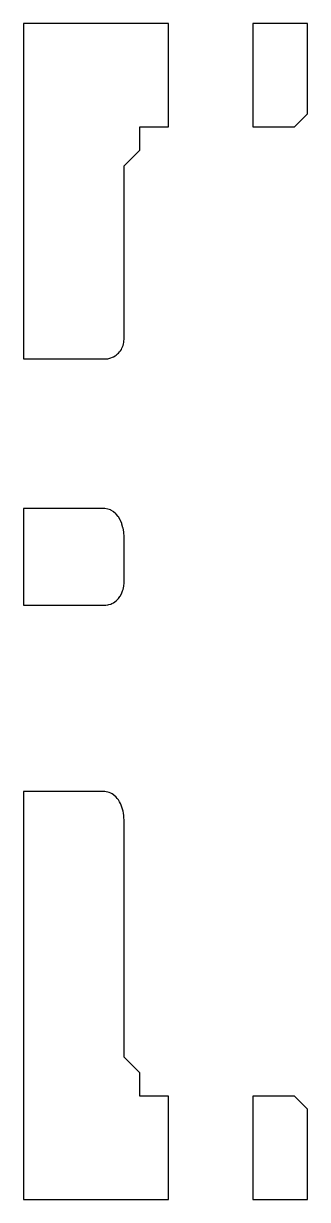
# Model space of a CAD drawing. Header units: metres. Extents: x 0 to 47.5, y 0 to 45.5.
# Drawn here: x 36.5 to 47.5, y 0 to 45.5 of the extents above.
import ezdxf

# ---------------------------------------------------------------- set-up
doc = ezdxf.new("R2010")
doc.units = ezdxf.units.M

msp = doc.modelspace()

# ---------------------------------------------------------------- linework, layer by layer
for p, q in [((42.1168, 45.5), (36.5, 45.5)), ((36.5, 45.5), (36.5, 32.523)), ((42.1168, 41.5), (42.1168, 45.5)), ((47.5, 45.5), (45.3875, 45.5)), ((45.3875, 45.5), (45.3875, 41.5)), ((47.5, 42), (47.5, 45.5)), ((47, 41.5), (47.5, 42)), ((41, 40.6041), (41, 41.5)), ((41, 41.5), (42.1168, 41.5)), ((45.3875, 41.5), (47, 41.5)), ((40.3959, 40), (41, 40.6041)), ((40.3959, 33.2736), (40.3959, 40)), ((40.3867, 33.1561), (40.3917, 33.2195)), ((40.3917, 33.2195), (40.3959, 33.2736)), ((40.1762, 32.7428), (40.2246, 32.7995)), ((40.2246, 32.7995), (40.2527, 32.8324)), ((40.2527, 32.8324), (40.2901, 32.8935)), ((40.2901, 32.8935), (40.3142, 32.9328)), ((40.3142, 32.9328), (40.3405, 32.9965)), ((40.3405, 32.9965), (40.3592, 33.0416)), ((40.3592, 33.0416), (40.3746, 33.106)), ((40.3746, 33.106), (40.3867, 33.1561)), ((36.5, 32.523), (39.6459, 32.523)), ((39.6459, 32.523), (39.7296, 32.5296)), ((39.7296, 32.5296), (39.7632, 32.5322)), ((39.7632, 32.5322), (39.8439, 32.5516)), ((39.8439, 32.5516), (39.8777, 32.5597)), ((39.8777, 32.5597), (39.9529, 32.5909)), ((39.9529, 32.5909), (39.9864, 32.6048)), ((39.9864, 32.6048), (40.0541, 32.6463)), ((40.0541, 32.6463), (40.0868, 32.6663)), ((40.0868, 32.6663), (40.1453, 32.7164)), ((40.1453, 32.7164), (40.1762, 32.7428)), ((39.6459, 26.7291), (36.5, 26.7291)), ((36.5, 26.7291), (36.5, 22.9914)), ((39.7632, 26.7156), (39.6459, 26.7291)), ((39.8648, 26.6799), (39.7632, 26.7156)), ((39.8777, 26.6754), (39.8648, 26.6799)), ((39.974, 26.617), (39.8777, 26.6754)), ((39.9864, 26.6095), (39.974, 26.617)), ((40.0749, 26.5301), (39.9864, 26.6095)), ((40.0868, 26.5195), (40.0749, 26.5301)), ((40.1654, 26.4213), (40.0868, 26.5195)), ((40.1762, 26.4077), (40.1654, 26.4213)), ((40.243, 26.2933), (40.1762, 26.4077)), ((40.2527, 26.2767), (40.243, 26.2933)), ((40.3061, 26.1492), (40.2527, 26.2767)), ((40.3142, 26.1299), (40.3061, 26.1492)), ((40.353, 25.9927), (40.3142, 26.1299)), ((40.3592, 25.9708), (40.353, 25.9927)), ((40.3827, 25.8274), (40.3592, 25.9708)), ((40.3867, 25.8034), (40.3827, 25.8274)), ((40.3945, 25.6574), (40.3867, 25.8034)), ((40.3959, 25.6317), (40.3945, 25.6574)), ((40.3959, 23.8518), (40.3959, 25.6317)), ((40.3606, 23.6067), (40.3867, 23.7246)), ((40.3867, 23.7246), (40.3882, 23.7462)), ((40.3882, 23.7462), (40.3959, 23.8518)), ((40.0868, 23.161), (40.1442, 23.219)), ((40.1442, 23.219), (40.1762, 23.2515)), ((40.1762, 23.2515), (40.2352, 23.3332)), ((40.2352, 23.3332), (40.2527, 23.3574)), ((40.2527, 23.3574), (40.3088, 23.4659)), ((40.3088, 23.4659), (40.3142, 23.4762)), ((40.3142, 23.4762), (40.3406, 23.5518)), ((40.3406, 23.5518), (40.3592, 23.6005)), ((40.3592, 23.6005), (40.3606, 23.6067)), ((36.5, 22.9914), (39.6459, 22.9914)), ((39.6459, 22.9914), (39.6889, 22.9954)), ((39.6889, 22.9954), (39.7632, 23.0023)), ((39.7632, 23.0023), (39.808, 23.015)), ((39.808, 23.015), (39.8777, 23.0348)), ((39.8777, 23.0348), (39.9262, 23.0587)), ((39.9262, 23.0587), (39.9864, 23.0882)), ((39.9864, 23.0882), (40.0397, 23.1269)), ((40.0397, 23.1269), (40.0868, 23.161)), ((39.6459, 15.7791), (36.5, 15.7791)), ((36.5, 15.7791), (36.5, 0)), ((39.7079, 15.7719), (39.6459, 15.7791)), ((39.7632, 15.7656), (39.7079, 15.7719)), ((39.8235, 15.7444), (39.7632, 15.7656)), ((39.8777, 15.7254), (39.8235, 15.7444)), ((39.9345, 15.6909), (39.8777, 15.7254)), ((39.9864, 15.6595), (39.9345, 15.6909)), ((40.0868, 15.5695), (39.9864, 15.6595)), ((40.1324, 15.5125), (40.0868, 15.5695)), ((40.1762, 15.4577), (40.1324, 15.5125)), ((40.2145, 15.3921), (40.1762, 15.4577)), ((40.2527, 15.3267), (40.2145, 15.3921)), ((40.2829, 15.2547), (40.2527, 15.3267)), ((40.3142, 15.1799), (40.2829, 15.2547)), ((40.3358, 15.1036), (40.3142, 15.1799)), ((40.3592, 15.0208), (40.3358, 15.1036)), ((40.3721, 14.9425), (40.3592, 15.0208)), ((40.3867, 14.8534), (40.3721, 14.9425)), ((40.3909, 14.7751), (40.3867, 14.8534)), ((40.3959, 14.6817), (40.3909, 14.7751)), ((40.3959, 5.5), (40.3959, 14.6817)), ((41, 4.89591), (40.3959, 5.5)), ((41, 4), (41, 4.89591)), ((42.1168, 4), (41, 4)), ((42.1168, 0), (42.1168, 4)), ((47, 4), (45.3875, 4)), ((45.3875, 4), (45.3875, 0)), ((47.5, 3.5), (47, 4)), ((47.5, 0), (47.5, 3.5)), ((36.5, 0), (42.1168, 0)), ((45.3875, 0), (47.5, 0))]:
    msp.add_line(p, q)

doc.saveas('drawing.dxf')
